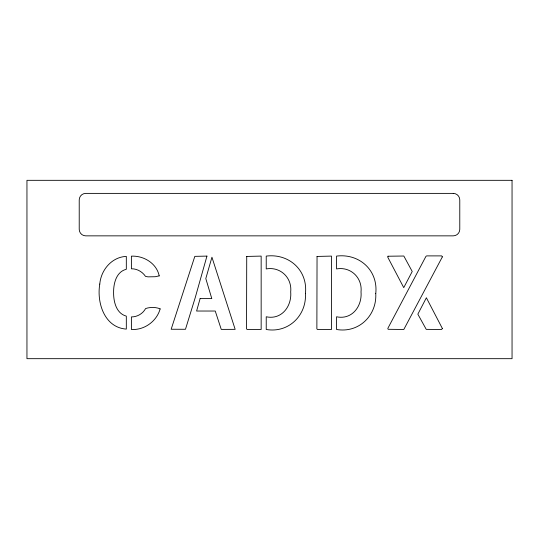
<?xml version="1.0" encoding="UTF-8"?>
<svg xmlns="http://www.w3.org/2000/svg" width="539" height="539" viewBox="0 0 539 539"><rect width="100%" height="100%" fill="white"/><g stroke="black" fill="none" stroke-linecap="round" stroke-linejoin="round"><path stroke-width="0.81" d="M305.445 293.58C306.644 315.47 288.466 333.345 266.232 329.477L266.232 316.784C281.688 320.078 291.949 306.213 290.696 291.909C292.185 277.726 280.361 266.401 266.232 268.927L266.232 256.099C288.864 253.249 307.951 270.174 305.445 293.58M375.764 293.58C376.963 315.47 358.792 333.345 336.552 329.477L336.552 316.784C352.014 320.078 362.269 306.213 361.022 291.909C362.511 277.726 350.68 266.401 336.552 268.927L336.552 256.099C359.19 253.249 378.27 270.174 375.764 293.58M99.782 284.066C96.589 302.709 104.478 327.597 126.321 329.1L126.321 316.13C116.262 313.496 113.473 301.564 113.608 292.509C113.453 283.548 116.276 271.71 126.321 269.284L126.321 256.396C111.728 257.009 100.928 270.059 99.782 284.066M200.104 298.606L196.6 311.03L215.243 311.03L221.259 329.396L235.159 329.349L211.942 257.211L205.804 278.569L211.8 298.606L200.104 298.606M206.949 256.099L195.253 297.562L185.477 329.282L171.166 329.248L194.822 256.362L206.949 256.099M160.15 308.901C156.674 321.345 144.324 330.299 131.395 329.477L131.395 316.919C137.256 316.966 142.808 313.725 145.604 308.557C149.869 307.014 156.323 307.048 160.15 308.901M159.214 275.874L155.272 276.723L147.989 276.857L145.503 276.366C142.39 271.791 137.088 268.638 131.395 268.793L131.395 256.16C143.765 255.56 156.593 263.295 159.214 275.874M442.357 256.874L403.805 329.477L388.114 329.295L387.81 328.413L425.951 256.342L426.699 255.89L441.684 255.89L442.357 256.874M246.727 256.436L246.552 328.905L247.179 329.477L261.159 329.477L261.159 256.099L246.727 256.436M317.047 256.436L316.871 328.905L317.498 329.477L331.478 329.477L331.478 256.099L317.047 256.436M387.979 256.227L387.81 257.271L403.745 287.637L412.227 271.501L403.826 256.025L387.979 256.227M442.391 328.534L441.562 329.477L426.241 329.363L417.846 314.17L426.376 297.764L442.391 328.534M512.05 180.322L26.95 180.322L26.95 358.678L512.05 358.678L512.05 180.322M453.252 193.386L85.748 193.386A6.535 6.535 0 0 0 79.22 199.922L79.22 229.318A6.535 6.535 0 0 0 85.748 235.853L453.252 235.853A6.535 6.535 0 0 0 459.78 229.318L459.78 199.922A6.535 6.535 0 0 0 453.252 193.386"/></g></svg>
